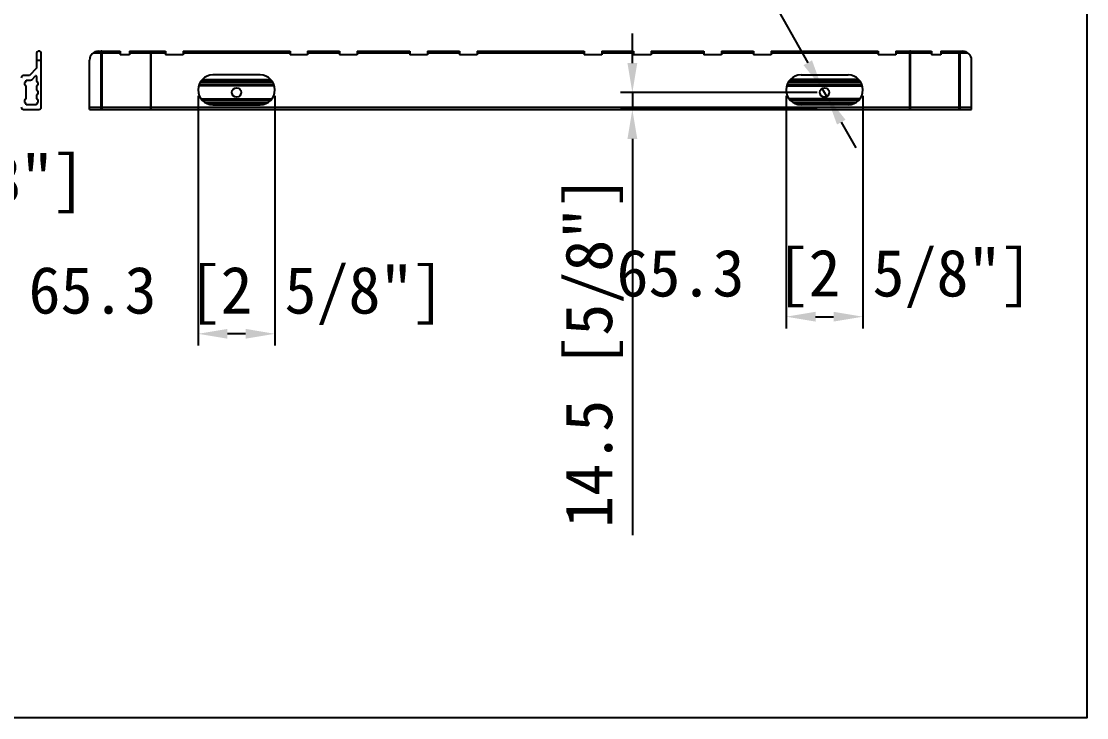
# Model space of a CAD drawing. Header units: millimetres. Extents: x 2900105 to 2915262, y -55349 to -51874.
# Drawn here: x 2908235 to 2909141, y -53792 to -53200 of the extents above; entities that cross this region are included whole.
import ezdxf

# ---------------------------------------------------------------- set-up
doc = ezdxf.new("R2010")
doc.units = ezdxf.units.MM
doc.layers.add('02___PRT_ALL_AXES', color=7, linetype='Continuous')
doc.styles.get("Standard").update_dxf_attribs({"font": ''})
doc.styles.get('Standard').set_extended_font_data('SimSun')
doc.dimstyles.new('我的A-GB-50', dxfattribs={"dimscale": 0.5, "dimtxt": 80, "dimasz": 50, "dimexe": 20, "dimexo": 10, "dimgap": 15, "dimtad": 1, "dimdec": 1, "dimzin": 9, "dimdsep": 46, "dimtxsty": 'Standard', "dimcen": 2.5, "dimadec": 0, "dimazin": 0, "dimtfac": 1, "dimtdec": 1, "dimtmove": 0, "dimatfit": 3, "dimfxl": 2, "dimarcsym": 0})

# ---------------------------------------------------------------- blocks, each defined once
blk = doc.blocks.new('*D279')
at = {"color": 0, "lineweight": -2, "transparency": 16777216}
for p, q in [((2908063.64, -53265.83), (2908063.64, -53381.47)), ((2908188.64, -53265.83), (2908188.64, -53381.47)), ((2908088.64, -53371.47), (2908163.64, -53371.47))]:
    blk.add_line(p, q, dxfattribs=at)
at = {"color": 0, "transparency": 16777216}
for points in [[(2908088.64, -53367.31), (2908088.64, -53375.64), (2908063.64, -53371.47)], [(2908163.64, -53367.31), (2908163.64, -53375.64), (2908188.64, -53371.47)]]:
    blk.add_solid(points, dxfattribs=at)
at = {"layer": 'Defpoints', "color": 0, "transparency": 16777216}
for p in [(2908063.64, -53260.83), (2908188.64, -53260.83), (2908188.64, -53371.47)]:
    blk.add_point(p, dxfattribs=at)
at = {"color": 0, "transparency": 16777216, "insert": (2908126.14, -53339.17), "char_height": 40, "attachment_point": 5}
blk.add_mtext('125 [4 7/8"]', dxfattribs=at)
blk = doc.blocks.new('*D284')
at = {"color": 0, "lineweight": -2, "transparency": 16777216}
for p, q in [((2908385.54, -53263.66), (2908385.54, -53475.98)), ((2908450.88, -53263.66), (2908450.88, -53475.98)), ((2908425.88, -53465.98), (2908410.54, -53465.98))]:
    blk.add_line(p, q, dxfattribs=at)
at = {"color": 0, "transparency": 16777216}
for points in [[(2908410.54, -53461.81), (2908410.54, -53470.15), (2908385.54, -53465.98)], [(2908425.88, -53461.81), (2908425.88, -53470.15), (2908450.88, -53465.98)]]:
    blk.add_solid(points, dxfattribs=at)
at = {"layer": 'Defpoints', "color": 0, "transparency": 16777216}
for p in [(2908385.54, -53258.66), (2908450.88, -53258.66), (2908385.54, -53465.98)]:
    blk.add_point(p, dxfattribs=at)
at = {"color": 0, "transparency": 16777216, "insert": (2908418.21, -53433.68), "char_height": 40, "attachment_point": 5}
blk.add_mtext('65.3 [2 5/8"]', dxfattribs=at)
blk = doc.blocks.new('*D280')
at = {"color": 0, "lineweight": -2, "transparency": 16777216}
for p, q in [((2908754.82, -53235.83), (2908754.82, -53210.83)), ((2908911.85, -53260.83), (2908744.82, -53260.83)), ((2908754.82, -53260.83), (2908754.82, -53275.33)), ((2908911.85, -53275.33), (2908744.82, -53275.33)), ((2908754.82, -53300.33), (2908754.82, -53637.09))]:
    blk.add_line(p, q, dxfattribs=at)
at = {"color": 0, "transparency": 16777216}
for points in [[(2908750.65, -53235.83), (2908758.98, -53235.83), (2908754.82, -53260.83)], [(2908750.65, -53300.33), (2908758.98, -53300.33), (2908754.82, -53275.33)]]:
    blk.add_solid(points, dxfattribs=at)
at = {"layer": 'Defpoints', "color": 0, "transparency": 16777216}
for p in [(2908916.85, -53260.83), (2908754.82, -53275.33), (2908916.85, -53275.33)]:
    blk.add_point(p, dxfattribs=at)
at = {"color": 0, "transparency": 16777216, "insert": (2908722.51, -53481.21), "char_height": 40, "attachment_point": 5, "rotation": 90}
blk.add_mtext('14.5 [5/8"]', dxfattribs=at)
blk = doc.blocks.new('*D285')
at = {"color": 0, "lineweight": -2, "transparency": 16777216}
for p, q in [((2908885.54, -53263.66), (2908885.54, -53461.44)), ((2908950.88, -53263.66), (2908950.88, -53461.44)), ((2908910.54, -53451.44), (2908925.88, -53451.44))]:
    blk.add_line(p, q, dxfattribs=at)
at = {"color": 0, "transparency": 16777216}
for points in [[(2908910.54, -53447.28), (2908910.54, -53455.61), (2908885.54, -53451.44)], [(2908925.88, -53447.28), (2908925.88, -53455.61), (2908950.88, -53451.44)]]:
    blk.add_solid(points, dxfattribs=at)
at = {"layer": 'Defpoints', "color": 0, "transparency": 16777216}
for p in [(2908885.54, -53258.66), (2908950.88, -53258.66), (2908950.88, -53451.44)]:
    blk.add_point(p, dxfattribs=at)
at = {"color": 0, "transparency": 16777216, "insert": (2908918.21, -53419.14), "char_height": 40, "attachment_point": 5}
blk.add_mtext('65.3 [2 5/8"]', dxfattribs=at)
blk = doc.blocks.new('656')
h = blk.add_hatch(color=256)
h.dxf.hatch_style = 1
h.paths.add_polyline_path([(1086.41, 708.29), (1085.91, 708.29), (1085.91, 658.79), (1086.41, 658.79)])
for p, q in [((1085.91, 658.79), (1085.91, 708.29)), ((1086.41, 708.29), (1085.91, 708.29)), ((1086.41, 658.79), (1086.41, 708.29)), ((1085.91, 658.79), (1086.41, 658.79))]:
    blk.add_line(p, q)
blk = doc.blocks.new('*D286')
at = {"color": 0, "lineweight": -2, "transparency": 16777216}
for p, q in [((2908660.27, -52803.89), (2908903.95, -53235.58)), ((2908920.18, -53264.31), (2908916.24, -53257.35)), ((2908932.46, -53286.09), (2908944.75, -53307.86))]:
    blk.add_line(p, q, dxfattribs=at)
at = {"color": 0, "transparency": 16777216}
for points in [[(2908907.58, -53233.53), (2908900.32, -53237.62), (2908916.24, -53257.35)], [(2908936.09, -53284.04), (2908928.84, -53288.13), (2908920.18, -53264.31)]]:
    blk.add_solid(points, dxfattribs=at)
at = {"layer": 'Defpoints', "color": 0, "transparency": 16777216}
for p in [(2908916.24, -53257.35), (2908920.18, -53264.31)]:
    blk.add_point(p, dxfattribs=at)
at = {"color": 0, "transparency": 16777216, "insert": (2908766.34, -52926.08), "char_height": 40, "attachment_point": 5, "rotation": 299.44405}
blk.add_mtext('∅8 [∅3/8"]', dxfattribs=at)

msp = doc.modelspace()

# ---------------------------------------------------------------- linework, layer by layer
at = {"color": 7, "linetype": 'Continuous'}
for p, q in [((2908248.21, -53227.03), (2908248.21, -53240.33)), ((2908251.01, -53225.83), (2908249.41, -53225.83)), ((2908252.21, -53273.33), (2908252.21, -53227.03)), ((2908296.64, -53227.03), (2908319.21, -53227.03)), ((2908300.71, -53225.83), (2908319.21, -53225.83)), ((2908327.21, -53225.83), (2908357.71, -53225.83)), ((2908327.21, -53227.03), (2908357.71, -53227.03)), ((2908357.71, -53225.83), (2908357.71, -53228.83)), ((2908372.71, -53228.83), (2908357.71, -53228.83)), ((2908372.71, -53225.83), (2908372.71, -53228.83)), ((2908372.71, -53225.83), (2908463.71, -53225.83)), ((2908372.71, -53227.03), (2908463.71, -53227.03)), ((2908463.71, -53225.83), (2908463.71, -53228.83)), ((2908478.71, -53228.83), (2908463.71, -53228.83)), ((2908478.71, -53225.83), (2908478.71, -53228.83)), ((2908478.71, -53225.83), (2908505.71, -53225.83)), ((2908478.71, -53227.03), (2908505.71, -53227.03)), ((2908505.71, -53225.83), (2908505.71, -53228.83)), ((2908520.71, -53228.83), (2908505.71, -53228.83)), ((2908520.71, -53225.83), (2908520.71, -53228.83)), ((2908520.71, -53225.83), (2908565.71, -53225.83)), ((2908520.71, -53227.03), (2908565.71, -53227.03)), ((2908565.71, -53225.83), (2908565.71, -53228.83)), ((2908580.71, -53228.83), (2908565.71, -53228.83)), ((2908580.71, -53225.83), (2908580.71, -53228.83)), ((2908580.71, -53225.83), (2908607.71, -53225.83)), ((2908580.71, -53227.03), (2908607.71, -53227.03)), ((2908607.71, -53225.83), (2908607.71, -53228.83)), ((2908622.71, -53228.83), (2908607.71, -53228.83)), ((2908622.71, -53225.83), (2908622.71, -53228.83)), ((2908622.71, -53225.83), (2908713.71, -53225.83)), ((2908622.71, -53227.03), (2908713.71, -53227.03)), ((2908713.71, -53225.83), (2908713.71, -53228.83)), ((2908728.71, -53228.83), (2908713.71, -53228.83)), ((2908728.71, -53225.83), (2908755.71, -53225.83)), ((2908728.71, -53225.83), (2908728.71, -53228.83)), ((2908728.71, -53227.03), (2908755.71, -53227.03)), ((2908755.71, -53225.83), (2908755.71, -53228.83)), ((2908770.71, -53228.83), (2908755.71, -53228.83)), ((2908770.71, -53225.83), (2908815.71, -53225.83)), ((2908770.71, -53225.83), (2908770.71, -53228.83)), ((2908770.71, -53227.03), (2908815.71, -53227.03)), ((2908815.71, -53225.83), (2908815.71, -53228.83)), ((2908830.71, -53228.83), (2908815.71, -53228.83)), ((2908830.71, -53225.83), (2908857.71, -53225.83)), ((2908830.71, -53225.83), (2908830.71, -53228.83)), ((2908830.71, -53227.03), (2908857.71, -53227.03)), ((2908857.71, -53225.83), (2908857.71, -53228.83)), ((2908872.71, -53228.83), (2908857.71, -53228.83)), ((2908872.71, -53225.83), (2908963.71, -53225.83)), ((2908872.71, -53225.83), (2908872.71, -53228.83)), ((2908872.71, -53227.03), (2908963.71, -53227.03)), ((2908963.71, -53225.83), (2908963.71, -53228.83)), ((2908978.71, -53228.83), (2908963.71, -53228.83)), ((2908978.71, -53225.83), (2909009.21, -53225.83)), ((2908978.71, -53225.83), (2908978.71, -53228.83)), ((2908978.71, -53227.03), (2909009.21, -53227.03)), ((2909017.21, -53225.83), (2909035.71, -53225.83)), ((2909017.21, -53227.03), (2909039.78, -53227.03)), ((2908248.21, -53240.33), (2908242.21, -53246.33)), ((2908248.21, -53233.33), (2908252.21, -53233.33)), ((2908293.21, -53275.33), (2908293.21, -53233.33)), ((2909043.21, -53275.33), (2909043.21, -53233.33)), ((2908242.21, -53246.33), (2908237.21, -53246.33)), ((2908239.21, -53250.33), (2908243.04, -53250.33)), ((2908239.21, -53251.33), (2908239.21, -53250.33)), ((2908244.45, -53249.75), (2908247.36, -53246.84)), ((2908248.21, -53247.19), (2908248.21, -53251.33)), ((2908388.67, -53250.33), (2908447.75, -53250.33)), ((2908389.34, -53249.75), (2908447.07, -53249.75)), ((2908438.21, -53245.99), (2908398.21, -53245.99)), ((2908947.75, -53250.33), (2908888.67, -53250.33)), ((2908947.07, -53249.75), (2908889.34, -53249.75)), ((2908898.21, -53245.99), (2908938.21, -53245.99)), ((2908237.96, -53252.33), (2908237.96, -53254.33)), ((2908238.71, -53251.83), (2908238.46, -53251.83)), ((2908238.46, -53254.83), (2908238.71, -53254.83)), ((2908239.21, -53266.33), (2908239.21, -53255.33)), ((2908248.21, -53255.33), (2908248.21, -53258.83)), ((2908248.96, -53251.83), (2908248.71, -53251.83)), ((2908248.71, -53254.83), (2908248.96, -53254.83)), ((2908248.96, -53259.33), (2908248.71, -53259.33)), ((2908249.46, -53254.33), (2908249.46, -53252.33)), ((2908450.29, -53254.83), (2908386.13, -53254.83)), ((2908450.29, -53255.33), (2908386.13, -53255.33)), ((2908386.41, -53254.33), (2908450.01, -53254.33)), ((2908387.37, -53252.33), (2908449.05, -53252.33)), ((2908387.53, -53251.83), (2908448.88, -53251.83)), ((2908388.01, -53251.33), (2908448.41, -53251.33)), ((2908886.13, -53254.83), (2908950.29, -53254.83)), ((2908886.13, -53255.33), (2908950.29, -53255.33)), ((2908950.01, -53254.33), (2908886.41, -53254.33)), ((2908949.05, -53252.33), (2908887.37, -53252.33)), ((2908948.88, -53251.83), (2908887.53, -53251.83)), ((2908948.41, -53251.33), (2908888.01, -53251.33)), ((2908237.96, -53267.33), (2908237.96, -53269.33)), ((2908238.71, -53266.83), (2908238.46, -53266.83)), ((2908248.21, -53262.83), (2908248.21, -53266.33)), ((2908248.71, -53262.33), (2908248.96, -53262.33)), ((2908248.96, -53266.83), (2908248.71, -53266.83)), ((2908249.46, -53261.83), (2908249.46, -53259.83)), ((2908249.46, -53269.33), (2908249.46, -53267.33)), ((2908388.23, -53266.33), (2908448.19, -53266.33)), ((2908388.52, -53266.83), (2908447.89, -53266.83)), ((2908389.06, -53267.33), (2908447.35, -53267.33)), ((2908948.19, -53266.33), (2908888.23, -53266.33)), ((2908947.89, -53266.83), (2908888.52, -53266.83)), ((2908947.35, -53267.33), (2908889.06, -53267.33)), ((2908237.21, -53275.33), (2908250.21, -53275.33)), ((2908238.46, -53269.83), (2908238.71, -53269.83)), ((2908239.21, -53271.33), (2908239.21, -53270.33)), ((2908248.21, -53271.33), (2908239.21, -53271.33)), ((2908248.21, -53270.33), (2908248.21, -53271.33)), ((2908248.71, -53269.83), (2908248.96, -53269.83)), ((2908293.21, -53273.33), (2909043.21, -53273.33)), ((2908293.21, -53275.33), (2909043.21, -53275.33)), ((2908391.38, -53269.33), (2908445.03, -53269.33)), ((2908443.94, -53269.83), (2908392.48, -53269.83)), ((2908442.84, -53270.33), (2908393.57, -53270.33)), ((2908398.21, -53271.33), (2908438.21, -53271.33)), ((2908945.03, -53269.33), (2908891.38, -53269.33)), ((2908892.48, -53269.83), (2908943.94, -53269.83)), ((2908893.57, -53270.33), (2908942.84, -53270.33)), ((2908938.21, -53271.33), (2908898.21, -53271.33))]:
    msp.add_line(p, q, dxfattribs=at)
for p, q in [((2908303.21, -53225.83), (2908303.21, -53275.33)), ((2908303.21, -53275.33), (2908303.21, -53225.83)), ((2908303.71, -53225.83), (2908303.71, -53275.33)), ((2908303.71, -53275.33), (2908303.71, -53225.83)), ((2908345.21, -53275.33), (2908345.21, -53225.83)), ((2908345.71, -53275.33), (2908345.71, -53225.83)), ((2908990.71, -53275.33), (2908990.71, -53225.83)), ((2908991.21, -53275.33), (2908991.21, -53225.83)), ((2909032.71, -53225.83), (2909032.71, -53275.33)), ((2909032.71, -53275.33), (2909032.71, -53225.83)), ((2909033.21, -53225.83), (2909033.21, -53275.33)), ((2909033.21, -53275.33), (2909033.21, -53225.83))]:
    msp.add_line(p, q)
at = {"color": 1, "linetype": 'Continuous'}
for p, q in [((2908319.21, -53225.83), (2908319.21, -53228.83)), ((2908327.21, -53228.83), (2908319.21, -53228.83)), ((2908327.21, -53225.83), (2908327.21, -53228.83)), ((2909009.21, -53225.83), (2909009.21, -53228.83)), ((2909017.21, -53228.83), (2909009.21, -53228.83)), ((2909017.21, -53225.83), (2909017.21, -53228.83))]:
    msp.add_line(p, q, dxfattribs=at)
at = {"color": 114, "true_color": 0x139b48}
msp.add_lwpolyline([(2907331.45, -52679.54), (2909141.14, -52679.54), (2909141.14, -53792.26), (2907331.45, -53792.26)], close=True, dxfattribs=at)
at = {"color": 7, "linetype": 'Continuous'}
for centre, radius, start, end in [((2908249.41, -53227.03), 1.2, 90, 180), ((2908251.01, -53227.03), 1.2, 0, 90), ((2908300.71, -53233.33), 7.5, 90, 180), ((2909035.71, -53233.33), 7.5, 0, 90), ((2908237.21, -53248.33), 2, 90, 180), ((2908243.04, -53248.33), 2, 270, 315), ((2908247.71, -53247.19), 0.5, 0, 135), ((2908398.21, -53258.66), 12.67, 90, 270), ((2908438.21, -53258.66), 12.67, 270, 90), ((2908898.21, -53258.66), 12.67, 90, 270), ((2908938.21, -53258.66), 12.67, 270, 90), ((2908238.46, -53252.33), 0.5, 90, 180), ((2908238.46, -53254.33), 0.5, 180, 270), ((2908238.71, -53251.33), 0.5, 270, 0), ((2908238.71, -53255.33), 0.5, 0, 90), ((2908248.71, -53251.33), 0.5, 180, 270), ((2908248.71, -53255.33), 0.5, 90, 180), ((2908248.71, -53258.83), 0.5, 180, 270), ((2908248.96, -53252.33), 0.5, 0, 90), ((2908248.96, -53254.33), 0.5, 270, 0), ((2908248.96, -53259.83), 0.5, 0, 90), ((2908238.46, -53267.33), 0.5, 90, 180), ((2908238.71, -53266.33), 0.5, 270, 0), ((2908248.71, -53262.83), 0.5, 90, 180), ((2908248.71, -53266.33), 0.5, 180, 270), ((2908248.96, -53261.83), 0.5, 270, 0), ((2908248.96, -53267.33), 0.5, 0, 90), ((2908237.21, -53273.33), 2, 180, 270), ((2908238.46, -53269.33), 0.5, 180, 270), ((2908238.71, -53270.33), 0.5, 0, 90), ((2908248.71, -53270.33), 0.5, 90, 180), ((2908248.96, -53269.33), 0.5, 270, 0), ((2908250.21, -53273.33), 2, 270, 0)]:
    msp.add_arc(centre, radius, start, end, dxfattribs=at)
at = {"layer": '02___PRT_ALL_AXES', "color": 7, "linetype": 'Continuous'}
for centre in [(2908418.21, -53260.83), (2908918.21, -53260.83)]:
    msp.add_circle(centre, 4, dxfattribs=at)

# ---------------------------------------------------------------- block references
for p in [(2907217.3, -53934.12), (2907904.8, -53934.12)]:
    msp.add_blockref('656', p)
at = {"xscale": -1}
for p in [(2909431.62, -53934.12), (2910119.12, -53934.12)]:
    msp.add_blockref('656', p, dxfattribs=at)

# ---------------------------------------------------------------- dimensions: what is measured, and where the dimension line sits
dim = msp.add_diameter_dim_2p(p1=(2908920.18, -53264.31), p2=(2908916.24, -53257.35), dimstyle='我的A-GB-50')
dim.commit()
dim.dimension.update_dxf_attribs({"geometry": '*D286', "text_midpoint": (2908738.21, -52941.96), "dimtype": 163})
for base, p1, p2, angle, picture, middle in [((2908754.82, -53275.33), (2908916.85, -53260.83), (2908916.85, -53275.33), 90, '*D280', (2908754.82, -53481.21)), ((2908950.88, -53451.44), (2908885.54, -53258.66), (2908950.88, -53258.66), 180, '*D285', (2908918.21, -53451.44))]:
    dim = msp.add_linear_dim(base=base, p1=p1, p2=p2, angle=angle, dimstyle='我的A-GB-50')
    dim.commit()
    dim.dimension.update_dxf_attribs({"geometry": picture, "text_midpoint": middle, "dimtype": 160})
for base, p1, p2, picture, middle in [((2908188.64, -53371.47), (2908063.64, -53260.83), (2908188.64, -53260.83), '*D279', (2908126.14, -53371.47)), ((2908385.54, -53465.98), (2908450.88, -53258.66), (2908385.54, -53258.66), '*D284', (2908418.21, -53465.98))]:
    dim = msp.add_linear_dim(base=base, p1=p1, p2=p2, dimstyle='我的A-GB-50')
    dim.commit()
    dim.dimension.update_dxf_attribs({"geometry": picture, "text_midpoint": middle, "dimtype": 160})

doc.saveas('drawing.dxf')
